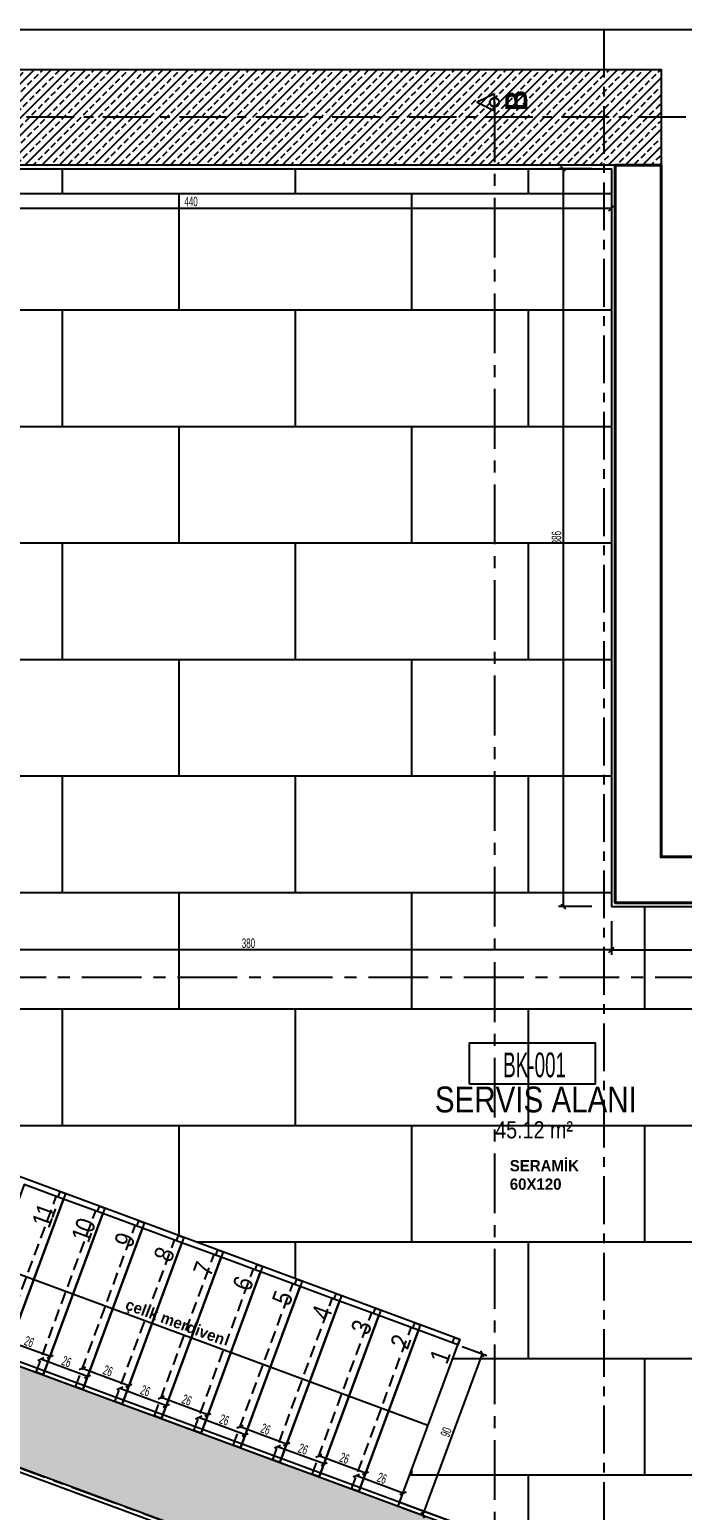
# Model space of a CAD drawing. Header units: millimetres. Extents: x 933584 to 974011, y 4545988 to 4553664.
# Drawn here: x 939437 to 939779, y 4549061 to 4549835 of the extents above; entities that cross this region are included whole.
import ezdxf
from ezdxf.enums import TextEntityAlignment as Align

# ---------------------------------------------------------------- set-up
doc = ezdxf.new("R2010")
doc.units = ezdxf.units.MM
doc.set_wipeout_variables(frame=1)
doc.header["$PDMODE"] = 35
for name, pattern in [('568_AVN_KES_01$0$HIDDEN', [0.375, 0.25, -0.125]), ('CENTER', [2, 1.25, -0.25, 0.25, -0.25]), ('DOT2', [3.175, 0, -3.175]), ('HIDDEN', [9.525, 6.35, -3.175])]:
    doc.linetypes.add(name, pattern=pattern)
doc.layers.get('0').update_dxf_attribs({"color": 255})
doc.layers.get('Defpoints').update_dxf_attribs({"color": 8})
for name, color, linetype in [('0-CSX-CXS_20', 14, 'CENTER'), ('0-DMS-50', 143, 'Continuous'), ('0-EST-MEA', 10, 'Continuous'), ('0-HSL-HTC', 253, 'Continuous'), ('0-HSL-HTC_200', 1, 'Continuous'), ('0-HSL-SLD', 252, 'Continuous'), ('0-LNS-SLN', 6, 'Continuous'), ('0-LNS-SPL', 13, '568_AVN_KES_01$0$HIDDEN'), ('0-TXT-NXS', 7, 'Continuous'), ('0-TXT-PBX', 6, 'Continuous'), ('0-TXT-PTX_50', 8, 'Continuous'), ('0-TXT-XBX_20', 3, 'Continuous'), ('2-SPS-RCN', 2, 'Continuous'), ('7-DCR-FRN', 8, 'Continuous')]:
    doc.layers.add(name, color=color, linetype=linetype)
doc.layers.add('2-SPS-IBW', color=5, linetype='Continuous', lineweight=40)
doc.styles.add('139_UYG_PLN$0$Dumankaya_fikirtepe_VAZIYET_PLANI$0$Standard', font='arial.ttf')
doc.styles.add('Century Gothic_B_3', font='GOTHICB.TTF', dxfattribs={"height": 4})
doc.styles.add('dim_romans_50', font='swissl.ttf', dxfattribs={"width": 0.6, "height": 5})
doc.styles.add('MAHAL YAZISI', font='ARIALN.TTF', dxfattribs={"width": 0.8})
doc.styles.get("Standard").update_dxf_attribs({"font": 'times.ttf'})
doc.dimstyles.new('ONK_dim 1_50', dxfattribs={"dimscale": 5, "dimtxt": 4, "dimasz": 0.5, "dimexe": 0.5, "dimexo": 0.5, "dimgap": 0.2, "dimtad": 1, "dimdec": 1, "dimrnd": 0.5, "dimzin": 9, "dimtxsty": 'dim_romans_50', "dimblk": 'OBLIQUE', "dimcen": 1, "dimclre": 256, "dimclrt": 256, "dimazin": 2, "dimtfac": 1, "dimtdec": 1, "dimtix": 1, "dimtmove": 2, "dimatfit": 3, "dimldrblk": 'OBLIQUE', "dimfxl": 3, "dimfxlon": 1, "dimarcsym": 0})
pattern_1 = [(45, (935939.6384, 4550274.5564), (-4.490128, 4.490128), []), (45, (935944.1285, 4550274.5564), (-4.490128, 4.490128), [3.175, -1.5875])]

# ---------------------------------------------------------------- blocks, each defined once
blk = doc.blocks.new('DBXDB')
at = {"layer": '2-SPS-IBW'}
blk.add_lwpolyline([(940686.16, 4549901.89), (940686.16, 4549515.89), (941173.16, 4549515.89), (941173.16, 4549539.89), (940710.16, 4549539.89), (940710.16, 4549901.89), (940686.16, 4549901.89)], dxfattribs=at)
blk = doc.blocks.new('MAHAL_KODU')
at = {"layer": '0-TXT-PTX_50'}
blk.add_attdef('ALAN', text='', height=0.2, dxfattribs=at).set_placement((0, -0.95), align=Align.MIDDLE_CENTER)
at = {"linetype": 'DOT2', "ltscale": 10000}
blk.add_wipeout([(-0.748, 0.049), (0.721, 0.049), (0.722, -0.423), (-0.752, -0.425)], dxfattribs=at)
at = {"layer": '0-TXT-PBX'}
blk.add_lwpolyline([(-0.748, -0.422), (0.721, -0.422), (0.721, 0.049), (-0.748, 0.049)], close=True, dxfattribs=at)
at = {"layer": '0-TXT-PTX_50'}
for tag, p in [('MAHAL_KODU', (0, -0.2)), ('MEKAN_ADI', (0, -0.65))]:
    blk.add_attdef(tag, text='', height=0.3, dxfattribs=at).set_placement(p, align=Align.MIDDLE_CENTER)
blk = doc.blocks.new('ZVBXCB')
at = {"layer": '0-CSX-CXS_20', "ltscale": 20}
blk.add_line((933780.76, 4549789.55), (932221.52, 4549789.55), dxfattribs=at)
for points in [[(933137.86, 4549835.4), (933137.86, 4548420.65)], [(932221.52, 4549308.24), (933780.76, 4548732.71)]]:
    blk.add_lwpolyline(points, dxfattribs=at)
blk = doc.blocks.new('FDSVBDVBDZVB')
at = {"layer": '0-HSL-HTC_200'}
h = blk.add_hatch(dxfattribs=at)
h.set_pattern_fill('ANSI33', color=256)
h.set_pattern_definition(pattern_1)
h.paths.add_polyline_path([(940246.16, 4549951.9), (940710.16, 4549951.9), (940710.16, 4549901.89), (940246.16, 4549901.89)])
h = blk.add_hatch(dxfattribs=at)
h.set_pattern_fill('ANSI33', color=256)
h.set_pattern_definition(pattern_1)
h.paths.add_polyline_path([(940055.3, 4549338.01), (940072.62, 4549384.92), (940702.02, 4549152.33), (940695.25, 4549101.8)])
at = {"layer": '2-SPS-RCN'}
blk.add_lwpolyline([(940246.16, 4549951.9), (940710.16, 4549951.9), (940710.16, 4549901.89), (940246.16, 4549901.89)], close=True, dxfattribs=at)
blk.add_lwpolyline([(940055.3, 4549338.01), (940072.62, 4549384.92), (940702.02, 4549152.33), (940695.25, 4549101.8), (940055.3, 4549338.01)], dxfattribs=at)
blk = doc.blocks.new('fdbxcbxb')
at = {"layer": '0-LNS-SLN', "linetype": 'HIDDEN'}
blk.add_lwpolyline([(936147.2, 4550487.53), (936178.39, 4550571.95)], dxfattribs=at)
at = {"layer": '0-LNS-SLN'}
blk.add_lwpolyline([(936150.95, 4550486.14), (936171.58, 4550478.51), (936202.78, 4550562.93), (936182.15, 4550570.56)], close=True, dxfattribs=at)
for points in [[(936182.15, 4550570.56), (936178.39, 4550571.95)], [(936150.95, 4550486.14), (936147.2, 4550487.53)]]:
    blk.add_lwpolyline(points, dxfattribs=at)
blk = doc.blocks.new('_Oblique')
at = {"color": 0, "linetype": 'ByBlock', "lineweight": -2}
blk.add_line((-0.5, -0.5), (0.5, 0.5), dxfattribs=at)
blk = doc.blocks.new('*D1305')
at = {"layer": '0-DMS-50', "lineweight": -2}
for p, q in [((939301.84, 4549756.9), (939301.84, 4549739.4)), ((939741.85, 4549756.9), (939741.85, 4549739.4))]:
    blk.add_line(p, q, dxfattribs=at)
at = {"layer": '0-DMS-50', "color": 0, "lineweight": -2}
blk.add_line((939301.84, 4549741.9), (939741.85, 4549741.9), dxfattribs=at)
at = {"layer": 'Defpoints', "color": 0}
for p in [(939301.84, 4549761.55), (939741.85, 4549762.53), (939741.85, 4549741.9)]:
    blk.add_point(p, dxfattribs=at)
at = {"layer": '0-DMS-50', "color": 0, "linetype": 'ByBlock', "lineweight": -2, "xscale": 2.5, "yscale": 2.5, "zscale": 2.5, "rotation": 180}
blk.add_blockref('_Oblique', (939301.84, 4549741.9), dxfattribs=at)
at = {"layer": '0-DMS-50', "color": 0, "linetype": 'ByBlock', "lineweight": -2, "xscale": 2.5, "yscale": 2.5, "zscale": 2.5}
blk.add_blockref('_Oblique', (939741.85, 4549741.9), dxfattribs=at)
at = {"layer": '0-DMS-50', "insert": (939521.85, 4549745.4), "char_height": 5, "attachment_point": 5, "style": 'dim_romans_50'}
blk.add_mtext('440', dxfattribs=at)
blk = doc.blocks.new('*D1306')
at = {"layer": '0-DMS-50', "lineweight": -2}
for p, q in [((939731.62, 4549762.53), (939714.12, 4549762.53)), ((939731.62, 4549376.53), (939714.12, 4549376.53))]:
    blk.add_line(p, q, dxfattribs=at)
at = {"layer": '0-DMS-50', "color": 0, "lineweight": -2}
blk.add_line((939716.62, 4549762.53), (939716.62, 4549376.53), dxfattribs=at)
at = {"layer": 'Defpoints', "color": 0}
for p in [(939741.85, 4549762.53), (939716.62, 4549376.53), (939741.85, 4549376.53)]:
    blk.add_point(p, dxfattribs=at)
at = {"layer": '0-DMS-50', "color": 0, "linetype": 'ByBlock', "lineweight": -2, "xscale": 2.5, "yscale": 2.5, "zscale": 2.5}
for p, rotation in [((939716.62, 4549762.53), 90), ((939716.62, 4549376.53), 270)]:
    blk.add_blockref('_Oblique', p, dxfattribs=dict(at, rotation=rotation))
at = {"layer": '0-DMS-50', "insert": (939713.12, 4549569.53), "char_height": 5, "attachment_point": 5, "rotation": 90, "style": 'dim_romans_50'}
blk.add_mtext('386', dxfattribs=at)
blk = doc.blocks.new('*D1307')
at = {"layer": '0-DMS-50', "lineweight": -2}
for p, q in [((939741.85, 4549368.81), (939741.85, 4549351.31)), ((940228.84, 4549368.81), (940228.84, 4549351.31))]:
    blk.add_line(p, q, dxfattribs=at)
at = {"layer": '0-DMS-50', "color": 0, "lineweight": -2}
blk.add_line((939741.85, 4549353.81), (940228.84, 4549353.81), dxfattribs=at)
at = {"layer": 'Defpoints', "color": 0}
for p in [(939741.85, 4549376.53), (940228.84, 4549376.53), (940228.84, 4549353.81)]:
    blk.add_point(p, dxfattribs=at)
at = {"layer": '0-DMS-50', "color": 0, "linetype": 'ByBlock', "lineweight": -2, "xscale": 2.5, "yscale": 2.5, "zscale": 2.5, "rotation": 180}
blk.add_blockref('_Oblique', (939741.85, 4549353.81), dxfattribs=at)
at = {"layer": '0-DMS-50', "color": 0, "linetype": 'ByBlock', "lineweight": -2, "xscale": 2.5, "yscale": 2.5, "zscale": 2.5}
blk.add_blockref('_Oblique', (940228.84, 4549353.81), dxfattribs=at)
at = {"layer": '0-DMS-50', "insert": (939985.34, 4549357.31), "char_height": 5, "attachment_point": 5, "style": 'dim_romans_50'}
blk.add_mtext('487', dxfattribs=at)
blk = doc.blocks.new('*D1314')
at = {"layer": '0-DMS-50', "color": 0, "lineweight": -2}
blk.add_line((939674.27, 4549142.49), (939643.07, 4549058.07), dxfattribs=at)
at = {"layer": '0-DMS-50', "lineweight": -2}
for p, q in [((939663.8, 4549146.36), (939676.61, 4549141.63)), ((939632.61, 4549061.94), (939645.42, 4549057.21))]:
    blk.add_line(p, q, dxfattribs=at)
at = {"layer": 'Defpoints', "color": 0}
for p in [(939661.46, 4549147.23), (939630.26, 4549062.81), (939643.07, 4549058.07)]:
    blk.add_point(p, dxfattribs=at)
at = {"layer": '0-DMS-50', "color": 0, "linetype": 'ByBlock', "lineweight": -2, "xscale": 2.5, "yscale": 2.5, "zscale": 2.5}
for p, rotation in [((939674.27, 4549142.49), 69.71819437948898), ((939643.07, 4549058.07), 249.7181943794889)]:
    blk.add_blockref('_Oblique', p, dxfattribs=dict(at, rotation=rotation))
at = {"layer": '0-DMS-50', "insert": (939655.39, 4549101.5), "char_height": 5, "attachment_point": 5, "rotation": 69.71819, "style": 'dim_romans_50'}
blk.add_mtext('90', dxfattribs=at)
blk = doc.blocks.new('*D1327')
at = {"layer": '0-DMS-50', "lineweight": -2}
for p, q in [((939607.51, 4549076.25), (939607.51, 4549076.25)), ((939631.9, 4549067.23), (939631.9, 4549067.23))]:
    blk.add_line(p, q, dxfattribs=at)
at = {"layer": '0-DMS-50', "color": 0, "lineweight": -2}
blk.add_line((939632.76, 4549069.58), (939608.38, 4549078.59), dxfattribs=at)
at = {"layer": 'Defpoints', "color": 0}
for p in [(939608.38, 4549078.59), (939608.38, 4549078.59), (939632.76, 4549069.58)]:
    blk.add_point(p, dxfattribs=at)
at = {"layer": '0-DMS-50', "color": 0, "linetype": 'ByBlock', "lineweight": -2, "xscale": 2.5, "yscale": 2.5, "zscale": 2.5}
for p, rotation in [((939608.38, 4549078.59), 159.718194379561), ((939632.76, 4549069.58), 339.718194379561)]:
    blk.add_blockref('_Oblique', p, dxfattribs=dict(at, rotation=rotation))
at = {"layer": '0-DMS-50', "insert": (939621.78, 4549077.37), "char_height": 5, "attachment_point": 5, "rotation": 339.71819, "style": 'dim_romans_50'}
blk.add_mtext('26', dxfattribs=at)
blk = doc.blocks.new('*D1328')
at = {"layer": '0-DMS-50', "color": 0, "lineweight": -2}
blk.add_line((939613.17, 4549080.02), (939588.78, 4549089.03), dxfattribs=at)
at = {"layer": '0-DMS-50', "lineweight": -2}
for p, q in [((939587.91, 4549086.69), (939587.91, 4549086.69)), ((939612.3, 4549077.67), (939612.3, 4549077.67))]:
    blk.add_line(p, q, dxfattribs=at)
at = {"layer": 'Defpoints', "color": 0}
for p in [(939588.78, 4549089.03), (939588.78, 4549089.03), (939613.17, 4549080.02)]:
    blk.add_point(p, dxfattribs=at)
at = {"layer": '0-DMS-50', "color": 0, "linetype": 'ByBlock', "lineweight": -2, "xscale": 2.5, "yscale": 2.5, "zscale": 2.5}
for p, rotation in [((939588.78, 4549089.03), 159.718194096898), ((939613.17, 4549080.02), 339.718194096898)]:
    blk.add_blockref('_Oblique', p, dxfattribs=dict(at, rotation=rotation))
at = {"layer": '0-DMS-50', "insert": (939602.19, 4549087.81), "char_height": 5, "attachment_point": 5, "rotation": 339.71819, "style": 'dim_romans_50'}
blk.add_mtext('26', dxfattribs=at)
blk = doc.blocks.new('*D1329')
at = {"layer": '0-DMS-50', "color": 0, "lineweight": -2}
blk.add_line((939571.9, 4549095.27), (939547.51, 4549104.28), dxfattribs=at)
at = {"layer": '0-DMS-50', "lineweight": -2}
for p, q in [((939546.64, 4549101.94), (939546.64, 4549101.94)), ((939571.03, 4549092.93), (939571.03, 4549092.93))]:
    blk.add_line(p, q, dxfattribs=at)
at = {"layer": 'Defpoints', "color": 0}
for p in [(939547.51, 4549104.28), (939547.51, 4549104.28), (939571.9, 4549095.27)]:
    blk.add_point(p, dxfattribs=at)
at = {"layer": '0-DMS-50', "color": 0, "linetype": 'ByBlock', "lineweight": -2, "xscale": 2.5, "yscale": 2.5, "zscale": 2.5}
for p, rotation in [((939547.51, 4549104.28), 159.718194096898), ((939571.9, 4549095.27), 339.718194096898)]:
    blk.add_blockref('_Oblique', p, dxfattribs=dict(at, rotation=rotation))
at = {"layer": '0-DMS-50', "insert": (939560.92, 4549103.06), "char_height": 5, "attachment_point": 5, "rotation": 339.71819, "style": 'dim_romans_50'}
blk.add_mtext('26', dxfattribs=at)
blk = doc.blocks.new('*D1330')
at = {"layer": '0-DMS-50', "lineweight": -2}
for p, q in [((939524.97, 4549106.75), (939524.97, 4549106.75)), ((939549.35, 4549097.74), (939549.35, 4549097.74))]:
    blk.add_line(p, q, dxfattribs=at)
at = {"layer": '0-DMS-50', "color": 0, "lineweight": -2}
blk.add_line((939550.22, 4549100.08), (939525.83, 4549109.1), dxfattribs=at)
at = {"layer": 'Defpoints', "color": 0}
for p in [(939525.83, 4549109.1), (939525.83, 4549109.1), (939550.22, 4549100.08)]:
    blk.add_point(p, dxfattribs=at)
at = {"layer": '0-DMS-50', "color": 0, "linetype": 'ByBlock', "lineweight": -2, "xscale": 2.5, "yscale": 2.5, "zscale": 2.5}
for p, rotation in [((939525.83, 4549109.1), 159.718194379561), ((939550.22, 4549100.08), 339.718194379561)]:
    blk.add_blockref('_Oblique', p, dxfattribs=dict(at, rotation=rotation))
at = {"layer": '0-DMS-50', "insert": (939539.24, 4549107.87), "char_height": 5, "attachment_point": 5, "rotation": 339.71819, "style": 'dim_romans_50'}
blk.add_mtext('26', dxfattribs=at)
blk = doc.blocks.new('*D1331')
at = {"layer": '0-DMS-50', "color": 0, "lineweight": -2}
blk.add_line((939530.62, 4549110.52), (939506.24, 4549119.54), dxfattribs=at)
at = {"layer": '0-DMS-50', "lineweight": -2}
for p, q in [((939505.37, 4549117.19), (939505.37, 4549117.19)), ((939529.76, 4549108.18), (939529.76, 4549108.18))]:
    blk.add_line(p, q, dxfattribs=at)
at = {"layer": 'Defpoints', "color": 0}
for p in [(939506.24, 4549119.54), (939506.24, 4549119.54), (939530.62, 4549110.52)]:
    blk.add_point(p, dxfattribs=at)
at = {"layer": '0-DMS-50', "color": 0, "linetype": 'ByBlock', "lineweight": -2, "xscale": 2.5, "yscale": 2.5, "zscale": 2.5}
for p, rotation in [((939506.24, 4549119.54), 159.718194096898), ((939530.62, 4549110.52), 339.718194096898)]:
    blk.add_blockref('_Oblique', p, dxfattribs=dict(at, rotation=rotation))
at = {"layer": '0-DMS-50', "insert": (939519.64, 4549118.31), "char_height": 5, "attachment_point": 5, "rotation": 339.71819, "style": 'dim_romans_50'}
blk.add_mtext('26', dxfattribs=at)
blk = doc.blocks.new('*D1332')
at = {"layer": '0-DMS-50', "lineweight": -2}
for p, q in [((939483.69, 4549122), (939483.69, 4549122)), ((939508.08, 4549112.99), (939508.08, 4549112.99))]:
    blk.add_line(p, q, dxfattribs=at)
at = {"layer": '0-DMS-50', "color": 0, "lineweight": -2}
blk.add_line((939508.95, 4549115.34), (939484.56, 4549124.35), dxfattribs=at)
at = {"layer": 'Defpoints', "color": 0}
for p in [(939484.56, 4549124.35), (939484.56, 4549124.35), (939508.95, 4549115.34)]:
    blk.add_point(p, dxfattribs=at)
at = {"layer": '0-DMS-50', "color": 0, "linetype": 'ByBlock', "lineweight": -2, "xscale": 2.5, "yscale": 2.5, "zscale": 2.5}
for p, rotation in [((939484.56, 4549124.35), 159.718194379561), ((939508.95, 4549115.34), 339.718194379561)]:
    blk.add_blockref('_Oblique', p, dxfattribs=dict(at, rotation=rotation))
at = {"layer": '0-DMS-50', "insert": (939497.97, 4549123.12), "char_height": 5, "attachment_point": 5, "rotation": 339.71819, "style": 'dim_romans_50'}
blk.add_mtext('26', dxfattribs=at)
blk = doc.blocks.new('*D1333')
at = {"layer": '0-DMS-50', "color": 0, "lineweight": -2}
blk.add_line((939489.35, 4549125.78), (939464.96, 4549134.79), dxfattribs=at)
at = {"layer": '0-DMS-50', "lineweight": -2}
for p, q in [((939464.1, 4549132.44), (939464.1, 4549132.44)), ((939488.49, 4549123.43), (939488.49, 4549123.43))]:
    blk.add_line(p, q, dxfattribs=at)
at = {"layer": 'Defpoints', "color": 0}
for p in [(939464.96, 4549134.79), (939464.96, 4549134.79), (939489.35, 4549125.78)]:
    blk.add_point(p, dxfattribs=at)
at = {"layer": '0-DMS-50', "color": 0, "linetype": 'ByBlock', "lineweight": -2, "xscale": 2.5, "yscale": 2.5, "zscale": 2.5}
for p, rotation in [((939464.96, 4549134.79), 159.718194096898), ((939489.35, 4549125.78), 339.718194096898)]:
    blk.add_blockref('_Oblique', p, dxfattribs=dict(at, rotation=rotation))
at = {"layer": '0-DMS-50', "insert": (939478.37, 4549133.56), "char_height": 5, "attachment_point": 5, "rotation": 339.71819, "style": 'dim_romans_50'}
blk.add_mtext('26', dxfattribs=at)
blk = doc.blocks.new('*D1334')
at = {"layer": '0-DMS-50', "lineweight": -2}
for p, q in [((939442.42, 4549137.25), (939442.42, 4549137.25)), ((939466.81, 4549128.24), (939466.81, 4549128.24))]:
    blk.add_line(p, q, dxfattribs=at)
at = {"layer": '0-DMS-50', "color": 0, "lineweight": -2}
blk.add_line((939467.68, 4549130.59), (939443.29, 4549139.6), dxfattribs=at)
at = {"layer": 'Defpoints', "color": 0}
for p in [(939443.29, 4549139.6), (939443.29, 4549139.6), (939467.68, 4549130.59)]:
    blk.add_point(p, dxfattribs=at)
at = {"layer": '0-DMS-50', "color": 0, "linetype": 'ByBlock', "lineweight": -2, "xscale": 2.5, "yscale": 2.5, "zscale": 2.5}
for p, rotation in [((939443.29, 4549139.6), 159.718194379561), ((939467.68, 4549130.59), 339.718194379561)]:
    blk.add_blockref('_Oblique', p, dxfattribs=dict(at, rotation=rotation))
at = {"layer": '0-DMS-50', "insert": (939456.7, 4549138.38), "char_height": 5, "attachment_point": 5, "rotation": 339.71819, "style": 'dim_romans_50'}
blk.add_mtext('26', dxfattribs=at)
blk = doc.blocks.new('*D1335')
at = {"layer": '0-DMS-50', "color": 0, "lineweight": -2}
blk.add_line((939448.08, 4549141.03), (939423.69, 4549150.04), dxfattribs=at)
at = {"layer": '0-DMS-50', "lineweight": -2}
for p, q in [((939422.83, 4549147.69), (939422.83, 4549147.69)), ((939447.21, 4549138.68), (939447.21, 4549138.68))]:
    blk.add_line(p, q, dxfattribs=at)
at = {"layer": 'Defpoints', "color": 0}
for p in [(939423.69, 4549150.04), (939423.69, 4549150.04), (939448.08, 4549141.03)]:
    blk.add_point(p, dxfattribs=at)
at = {"layer": '0-DMS-50', "color": 0, "linetype": 'ByBlock', "lineweight": -2, "xscale": 2.5, "yscale": 2.5, "zscale": 2.5}
for p, rotation in [((939423.69, 4549150.04), 159.718194096898), ((939448.08, 4549141.03), 339.718194096898)]:
    blk.add_blockref('_Oblique', p, dxfattribs=dict(at, rotation=rotation))
at = {"layer": '0-DMS-50', "insert": (939437.1, 4549148.82), "char_height": 5, "attachment_point": 5, "rotation": 339.71819, "style": 'dim_romans_50'}
blk.add_mtext('26', dxfattribs=at)
blk = doc.blocks.new('*D1349')
at = {"layer": '0-DMS-50', "lineweight": -2}
for p, q in [((939566.24, 4549091.5), (939566.24, 4549091.5)), ((939590.63, 4549082.49), (939590.63, 4549082.49))]:
    blk.add_line(p, q, dxfattribs=at)
at = {"layer": '0-DMS-50', "color": 0, "lineweight": -2}
blk.add_line((939591.49, 4549084.83), (939567.1, 4549093.84), dxfattribs=at)
at = {"layer": 'Defpoints', "color": 0}
for p in [(939567.1, 4549093.84), (939567.1, 4549093.84), (939591.49, 4549084.83)]:
    blk.add_point(p, dxfattribs=at)
at = {"layer": '0-DMS-50', "color": 0, "linetype": 'ByBlock', "lineweight": -2, "xscale": 2.5, "yscale": 2.5, "zscale": 2.5}
for p, rotation in [((939567.1, 4549093.84), 159.718194379561), ((939591.49, 4549084.83), 339.718194379561)]:
    blk.add_blockref('_Oblique', p, dxfattribs=dict(at, rotation=rotation))
at = {"layer": '0-DMS-50', "insert": (939580.51, 4549092.62), "char_height": 5, "attachment_point": 5, "rotation": 339.71819, "style": 'dim_romans_50'}
blk.add_mtext('26', dxfattribs=at)
blk = doc.blocks.new('*D1365')
at = {"layer": '0-DMS-50', "lineweight": -2}
for p, q in [((939361.94, 4549356.31), (939361.94, 4549356.31)), ((939741.85, 4549356.31), (939741.85, 4549356.31))]:
    blk.add_line(p, q, dxfattribs=at)
at = {"layer": '0-DMS-50', "color": 0, "lineweight": -2}
blk.add_line((939741.85, 4549353.81), (939361.94, 4549353.81), dxfattribs=at)
at = {"layer": 'Defpoints', "color": 0}
for p in [(939361.94, 4549353.81), (939361.94, 4549353.81), (939741.85, 4549353.81)]:
    blk.add_point(p, dxfattribs=at)
at = {"layer": '0-DMS-50', "color": 0, "linetype": 'ByBlock', "lineweight": -2, "xscale": 2.5, "yscale": 2.5, "zscale": 2.5, "rotation": 180}
blk.add_blockref('_Oblique', (939361.94, 4549353.81), dxfattribs=at)
at = {"layer": '0-DMS-50', "color": 0, "linetype": 'ByBlock', "lineweight": -2, "xscale": 2.5, "yscale": 2.5, "zscale": 2.5}
blk.add_blockref('_Oblique', (939741.85, 4549353.81), dxfattribs=at)
at = {"layer": '0-DMS-50', "insert": (939551.9, 4549357.31), "char_height": 5, "attachment_point": 5, "style": 'dim_romans_50'}
blk.add_mtext('380', dxfattribs=at)
blk = doc.blocks.new('CVBXCBV')
at = {"linetype": 'CENTER', "ltscale": 25}
blk.add_lwpolyline([(937701.09, 4551339.49), (936057.32, 4551339.49)], dxfattribs=at)
blk = doc.blocks.new('CXVBXCBXCB')
blk.add_lwpolyline([(936604.05, 4552639.81), (936594.96, 4552635.39), (936604.05, 4552630.96), (936604.05, 4552639.81)])
at = {"linetype": 'CENTER', "ltscale": 25}
blk.add_lwpolyline([(936604.05, 4552635.39), (936604.05, 4551251.6)], dxfattribs=at)
blk.add_circle((936604.05, 4552635.39), 2.41)
at = {"linetype": 'CENTER', "ltscale": 10, "insert": (936609.76, 4553261.17), "char_height": 11.3933, "width": 630.3395, "attachment_point": 3, "rotation": 90, "line_spacing_factor": 0.984502, "style": 'Century Gothic_B_3'}
blk.add_mtext('\\pxql;{\\fFranklin Gothic Book|b1|i0|c162|p34;B}', dxfattribs=at)

msp = doc.modelspace()

# ---------------------------------------------------------------- linework, layer by layer
at = {"layer": '0-EST-MEA'}
msp.add_lwpolyline([(939381.84, 4549099.28), (939702.71, 4548980.85), (939702.71, 4548757.53), (939381.84, 4548757.53)], close=True, dxfattribs=at)
at = {"layer": '0-LNS-SLN'}
msp.add_line((939645.86, 4549105.02), (939402.92, 4549194.8), dxfattribs=at)
for points in [[(939403.27, 4549146.69), (939423.9, 4549139.07), (939455.1, 4549223.49), (939434.46, 4549231.11), (939406.81, 4549156.29)], [(939456.14, 4549226.3), (939455.1, 4549223.49), (939452.29, 4549224.53), (939453.33, 4549227.34), (939456.14, 4549226.3)], [(939476.78, 4549218.68), (939475.74, 4549215.86), (939472.92, 4549216.9), (939473.96, 4549219.72), (939476.78, 4549218.68)], [(939497.41, 4549211.05), (939496.37, 4549208.24), (939493.56, 4549209.28), (939494.6, 4549212.09), (939497.41, 4549211.05)], [(939518.05, 4549203.42), (939517.01, 4549200.61), (939514.19, 4549201.65), (939515.23, 4549204.46), (939518.05, 4549203.42)], [(939538.68, 4549195.8), (939537.64, 4549192.98), (939534.83, 4549194.02), (939535.87, 4549196.84), (939538.68, 4549195.8)], [(939559.32, 4549188.17), (939558.28, 4549185.36), (939555.47, 4549186.4), (939556.51, 4549189.21), (939559.32, 4549188.17)], [(939579.96, 4549180.55), (939578.92, 4549177.73), (939576.1, 4549178.77), (939577.14, 4549181.59), (939579.96, 4549180.55)], [(939600.59, 4549172.92), (939599.55, 4549170.11), (939596.74, 4549171.15), (939597.78, 4549173.96), (939600.59, 4549172.92)], [(939621.23, 4549165.29), (939620.19, 4549162.48), (939617.37, 4549163.52), (939618.41, 4549166.33), (939621.23, 4549165.29)], [(939641.86, 4549157.67), (939640.82, 4549154.85), (939638.01, 4549155.89), (939639.05, 4549158.71), (939641.86, 4549157.67)], [(939662.5, 4549150.04), (939661.46, 4549147.23), (939658.65, 4549148.27), (939659.69, 4549151.08), (939662.5, 4549150.04)]]:
    msp.add_lwpolyline(points, dxfattribs=at)
at = {"layer": '0-LNS-SPL', "linetype": 'ByBlock', "ltscale": 0.5}
for points in [[(939761.72, 4549014.97), (939761.9, 4549016.29), (939330.85, 4549175.59), (939331.19, 4549176.53)], [(939702.71, 4548826.03), (939702.71, 4548757.53), (939381.84, 4548757.53), (939381.84, 4549099.28), (939702.71, 4548980.85), (939702.71, 4548910.03), (939704.71, 4548910.03)]]:
    msp.add_lwpolyline(points, dxfattribs=at)

# ---------------------------------------------------------------- block references
for name, p in [('ZVBXCB', (6600, 0)), ('CVBXCBV', (2794.87, -2000.11)), ('fdbxcbxb', (3272.95, -1347.07)), ('fdbxcbxb', (3293.59, -1354.7)), ('fdbxcbxb', (3314.23, -1362.32)), ('fdbxcbxb', (3334.86, -1369.95)), ('fdbxcbxb', (3355.5, -1377.57)), ('fdbxcbxb', (3376.13, -1385.2)), ('fdbxcbxb', (3396.77, -1392.83)), ('fdbxcbxb', (3417.41, -1400.45)), ('fdbxcbxb', (3438.04, -1408.08)), ('fdbxcbxb', (3458.68, -1415.7))]:
    msp.add_blockref(name, p)
at = {"layer": '0-HSL-HTC'}
msp.add_blockref('DBXDB', (-942.31, -137.36), dxfattribs=at)

# ---------------------------------------------------------------- texts
at = {"layer": '0-TXT-NXS', "char_height": 10, "attachment_point": 3, "rotation": 69.8726, "style": '139_UYG_PLN$0$Dumankaya_fikirtepe_VAZIYET_PLANI$0$Standard'}
for s, insert in [('{\\T0.8;\\fArial Narrow|b0|i0|c162|p34;11}', (939441.94, 4549221.27, 1.23)), ('{\\T0.8;\\fArial Narrow|b0|i0|c162|p34;10}', (939462.58, 4549213.64, 1.23)), ('{\\T0.8;\\fArial Narrow|b0|i0|c162|p34;9}', (939483.22, 4549206.02, 1.23)), ('{\\T0.8;\\fArial Narrow|b0|i0|c162|p34;8}', (939503.85, 4549198.39, 1.23)), ('{\\T0.8;\\fArial Narrow|b0|i0|c162|p34;7}', (939524.49, 4549190.77, 1.23)), ('{\\T0.8;\\fArial Narrow|b0|i0|c162|p34;6}', (939545.12, 4549183.14, 1.23)), ('{\\T0.8;\\fArial Narrow|b0|i0|c162|p34;5}', (939565.76, 4549175.51, 1.23)), ('{\\T0.8;\\fArial Narrow|b0|i0|c162|p34;4}', (939586.4, 4549167.89, 1.23)), ('{\\T0.8;\\fArial Narrow|b0|i0|c162|p34;3}', (939607.03, 4549160.26, 1.23)), ('{\\T0.8;\\fArial Narrow|b0|i0|c162|p34;2}', (939627.67, 4549152.64, 1.23)), ('{\\T0.8;\\fArial Narrow|b0|i0|c162|p34;1}', (939648.3, 4549145.01, 1.23))]:
    msp.add_mtext_dynamic_manual_height_columns(s, width=10, gutter_width=12.5, heights=[0], dxfattribs=dict(at, insert=insert))
at = {"layer": '0-TXT-XBX_20', "color": 0, "insert": (939688.67, 4549243.86), "char_height": 5.8729, "width": 228.8091, "attachment_point": 1, "line_spacing_factor": 0.984502, "style": 'Century Gothic_B_3'}
msp.add_mtext('\\pxql;{\\fFranklin Gothic Book|b1|i0|c162|p34;SERAMİK \\P60X120}', dxfattribs=at)
at = {"layer": '0-TXT-XBX_20', "color": 0, "insert": (939489.01, 4549171.46), "char_height": 5.8729, "width": 228.8091, "attachment_point": 1, "rotation": 339.71819, "line_spacing_factor": 0.984502, "style": 'Century Gothic_B_3'}
msp.add_mtext('\\pxql;{\\fFranklin Gothic Book|b1|i0|c162|p34;çelik merdiven}', dxfattribs=at)

# ---------------------------------------------------------------- dimensions: what is measured, and where the dimension line sits
at = {"layer": '0-DMS-50'}
dim = msp.add_linear_dim(base=(939741.85, 4549741.9), p1=(939301.84, 4549761.55), p2=(939741.85, 4549762.53), angle=180, dimstyle='ONK_dim 1_50', dxfattribs=at)
dim.commit()
dim.dimension.update_dxf_attribs({"geometry": '*D1305', "text_midpoint": (939521.85, 4549745.4)})
for p1, p2, distance, picture, middle in [((939741.85, 4549762.53), (939741.85, 4549376.53), -25.23, '*D1306', (939713.12, 4549569.53)), ((939741.85, 4549376.53), (940228.84, 4549376.53), -22.72, '*D1307', (939985.34, 4549357.31)), ((939448.08, 4549141.03), (939423.69, 4549150.04), 0, '*D1335', (939437.1, 4549148.82)), ((939467.68, 4549130.59), (939443.29, 4549139.6), 0, '*D1334', (939456.7, 4549138.38)), ((939661.46, 4549147.23), (939630.26, 4549062.81), 13.66, '*D1314', (939655.39, 4549101.5)), ((939489.35, 4549125.78), (939464.96, 4549134.79), 0, '*D1333', (939478.37, 4549133.56)), ((939508.95, 4549115.34), (939484.56, 4549124.35), 0, '*D1332', (939497.97, 4549123.12)), ((939530.62, 4549110.52), (939506.24, 4549119.54), 0, '*D1331', (939519.64, 4549118.31)), ((939550.22, 4549100.08), (939525.83, 4549109.1), 0, '*D1330', (939539.24, 4549107.87)), ((939571.9, 4549095.27), (939547.51, 4549104.28), 0, '*D1329', (939560.92, 4549103.06)), ((939591.49, 4549084.83), (939567.1, 4549093.84), 0, '*D1349', (939580.51, 4549092.62)), ((939613.17, 4549080.02), (939588.78, 4549089.03), 0, '*D1328', (939602.19, 4549087.81)), ((939632.76, 4549069.58), (939608.38, 4549078.59), 0, '*D1327', (939621.78, 4549077.37))]:
    dim = msp.add_aligned_dim(p1=p1, p2=p2, distance=distance, dimstyle='ONK_dim 1_50', dxfattribs=at)
    dim.commit()
    dim.dimension.update_dxf_attribs({"geometry": picture, "text_midpoint": middle})
dim = msp.add_linear_dim(base=(939361.94, 4549353.81), p1=(939741.85, 4549353.81), p2=(939361.94, 4549353.81), dimstyle='ONK_dim 1_50', dxfattribs=at)
dim.commit()
dim.dimension.update_dxf_attribs({"geometry": '*D1365', "text_midpoint": (939551.9, 4549357.31)})

# ---------------------------------------------------------------- next in the draw order: block references
at = {"layer": '7-DCR-FRN'}
ref = msp.add_blockref('MAHAL_KODU', (939701.1, 4549302.8), dxfattribs=dict(at, xscale=45, yscale=45, zscale=1.2))
ref.add_attrib('MAHAL_KODU', 'BK-001', dxfattribs={"layer": '0-TXT-PTX_50', "height": 12.937, "style": 'MAHAL YAZISI', "width": 0.666667}).set_placement((939701.66, 4549293.67), align=Align.MIDDLE_CENTER)
ref.add_attrib('MEKAN_ADI', 'SERVIS ALANI', dxfattribs={"layer": '0-TXT-PTX_50', "height": 13.5, "style": 'MAHAL YAZISI'}).set_placement((939702.32, 4549275.58), align=Align.MIDDLE_CENTER)
ref.add_attrib('ALAN', '45.12 m²', dxfattribs={"layer": '0-TXT-PTX_50', "height": 9, "style": 'MAHAL YAZISI'}).set_placement((939701.39, 4549259.7), align=Align.MIDDLE_CENTER)

# ---------------------------------------------------------------- next in the draw order: hatches: boundary and pattern name
at = {"layer": '0-HSL-SLD'}
h = msp.add_hatch(dxfattribs=at)
h.set_pattern_fill('AR-B816', color=256, scale=0.3)
h.paths.add_polyline_path([(938983.85, 4549757.55), (939103.85, 4549757.55), (939103.85, 4549761.55), (939301.84, 4549761.55), (939301.84, 4549762.53), (939741.85, 4549762.53), (939741.85, 4549376.53), (940228.84, 4549376.53), (940228.84, 4549016.97), (940148.27, 4549016.97), (940148.27, 4549036.97), (939932.27, 4549036.97), (939932.27, 4549016.97), (939760.06, 4549016.97), (939630.96, 4549064.68), (939662.5, 4549150.04), (939361.94, 4549261.11), (939361.94, 4549617.46), (938983.85, 4549617.46)])

# ---------------------------------------------------------------- next in the draw order: linework, layer by layer
at = {"color": 0}
msp.add_lwpolyline([(938821.5, 4549835.4), (940881.5, 4549835.4), (940881.5, 4548375.4), (938821.5, 4548375.4)], close=True, dxfattribs=at)
at = {"layer": '0-HSL-SLD'}
msp.add_lwpolyline([(938983.85, 4549757.55), (939103.85, 4549757.55), (939103.85, 4549761.55), (939301.84, 4549761.55), (939301.84, 4549762.53), (939741.85, 4549762.53), (939741.85, 4549376.53), (940228.84, 4549376.53), (940228.84, 4549016.97), (940148.27, 4549016.97), (940148.27, 4549036.97), (939932.27, 4549036.97), (939932.27, 4549016.97), (939760.06, 4549016.97), (939630.96, 4549064.68), (939662.5, 4549150.04), (939361.94, 4549261.11), (939361.94, 4549617.46), (938983.85, 4549617.46)], close=True, dxfattribs=at)
at = {"layer": '0-LNS-SPL', "linetype": 'ByBlock', "ltscale": 0.5}
msp.add_lwpolyline([(938983.85, 4549716.55), (938983.85, 4549757.55), (939103.85, 4549757.55), (939103.85, 4549791.55), (939301.84, 4549791.55), (939301.84, 4549762.53), (939741.85, 4549762.53), (939741.85, 4549376.53), (940228.84, 4549376.53), (940228.84, 4549016.97), (940148.27, 4549016.97), (940148.27, 4549002.97), (940228.84, 4549002.97), (940228.84, 4548727.53), (939861.71, 4548727.53), (939861.71, 4548828.03)], dxfattribs=at)

# ---------------------------------------------------------------- next in the draw order: block references
for name, p in [('FDSVBDVBDZVB', (-942.31, -137.36)), ('CXVBXCBXCB', (3076.62, -2838.04))]:
    msp.add_blockref(name, p)

doc.saveas('drawing.dxf')
